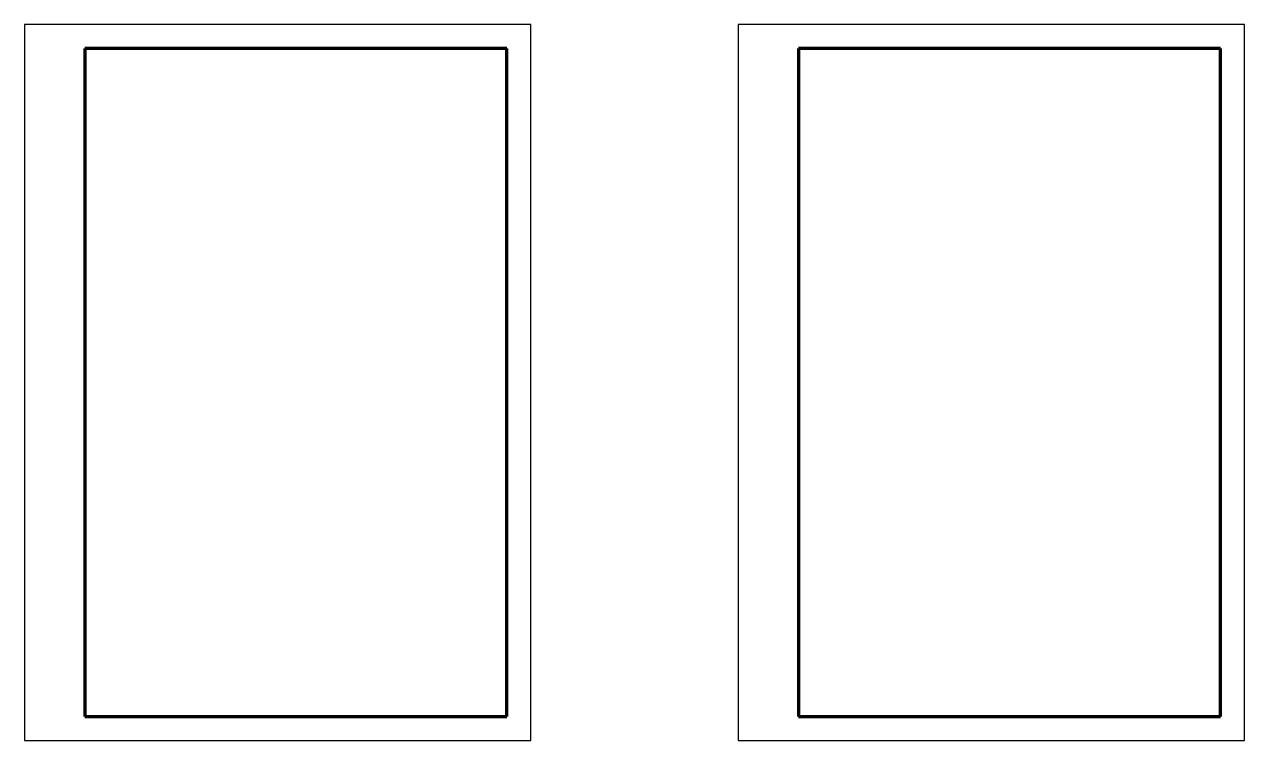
# Paper-space layout 'A4' of a CAD drawing. Header units: millimetres. Extents: x 272 to 778, y -21 to 276.
import ezdxf

# ---------------------------------------------------------------- set-up
doc = ezdxf.new("R2010")
doc.units = ezdxf.units.MM
doc.layers.get('Defpoints').update_dxf_attribs({"color": 3})
doc.layers.add('1', color=7, linetype='Continuous', lineweight=100)

psp = doc.layouts.new('A4')

# ---------------------------------------------------------------- linework, layer by layer
at = {"layer": '1'}
for p, q in [((471.85, 265.8), (296.85, 265.8)), ((296.85, 265.8), (296.85, -11.2)), ((471.85, -11.2), (471.85, 265.8)), ((767.74, 265.8), (592.74, 265.8)), ((592.74, 265.8), (592.74, -11.2)), ((767.74, -11.2), (767.74, 265.8)), ((296.85, -11.2), (471.85, -11.2)), ((592.74, -11.2), (767.74, -11.2))]:
    psp.add_line(p, q, dxfattribs=at)
at = {"layer": 'Defpoints'}
for p, q in [((481.85, 275.8), (271.85, 275.8)), ((271.85, 275.8), (271.85, -21.2)), ((481.85, -21.2), (481.85, 275.8)), ((777.74, 275.8), (567.74, 275.8)), ((567.74, 275.8), (567.74, -21.2)), ((777.74, -21.2), (777.74, 275.8)), ((271.85, -21.2), (481.85, -21.2)), ((567.74, -21.2), (777.74, -21.2))]:
    psp.add_line(p, q, dxfattribs=at)

doc.saveas('drawing.dxf')
